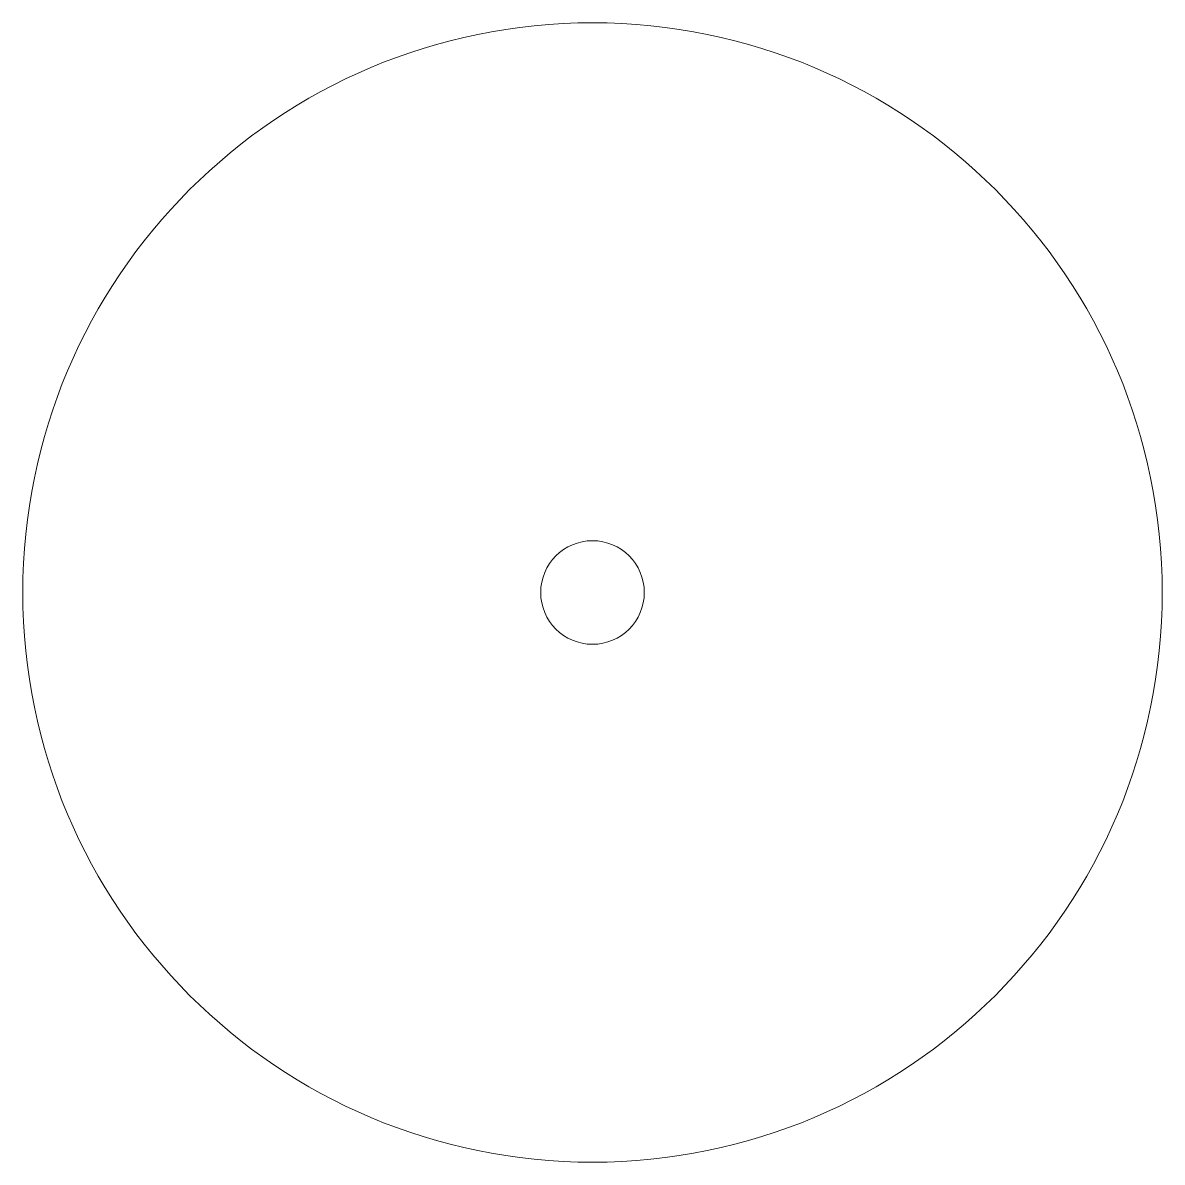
# Model space of a CAD drawing. Header units: millimetres. Extents: x 169.9 to 213.9, y 171.6 to 215.6.
import ezdxf

# ---------------------------------------------------------------- set-up
doc = ezdxf.new("R2010")
doc.units = ezdxf.units.MM

msp = doc.modelspace()

# ---------------------------------------------------------------- linework, layer by layer
at = {"color": 5, "linetype": 'Continuous', "lineweight": 0}
for radius in [22, 2]:
    msp.add_circle((191.873, 193.566), radius, dxfattribs=at)

doc.saveas('drawing.dxf')
